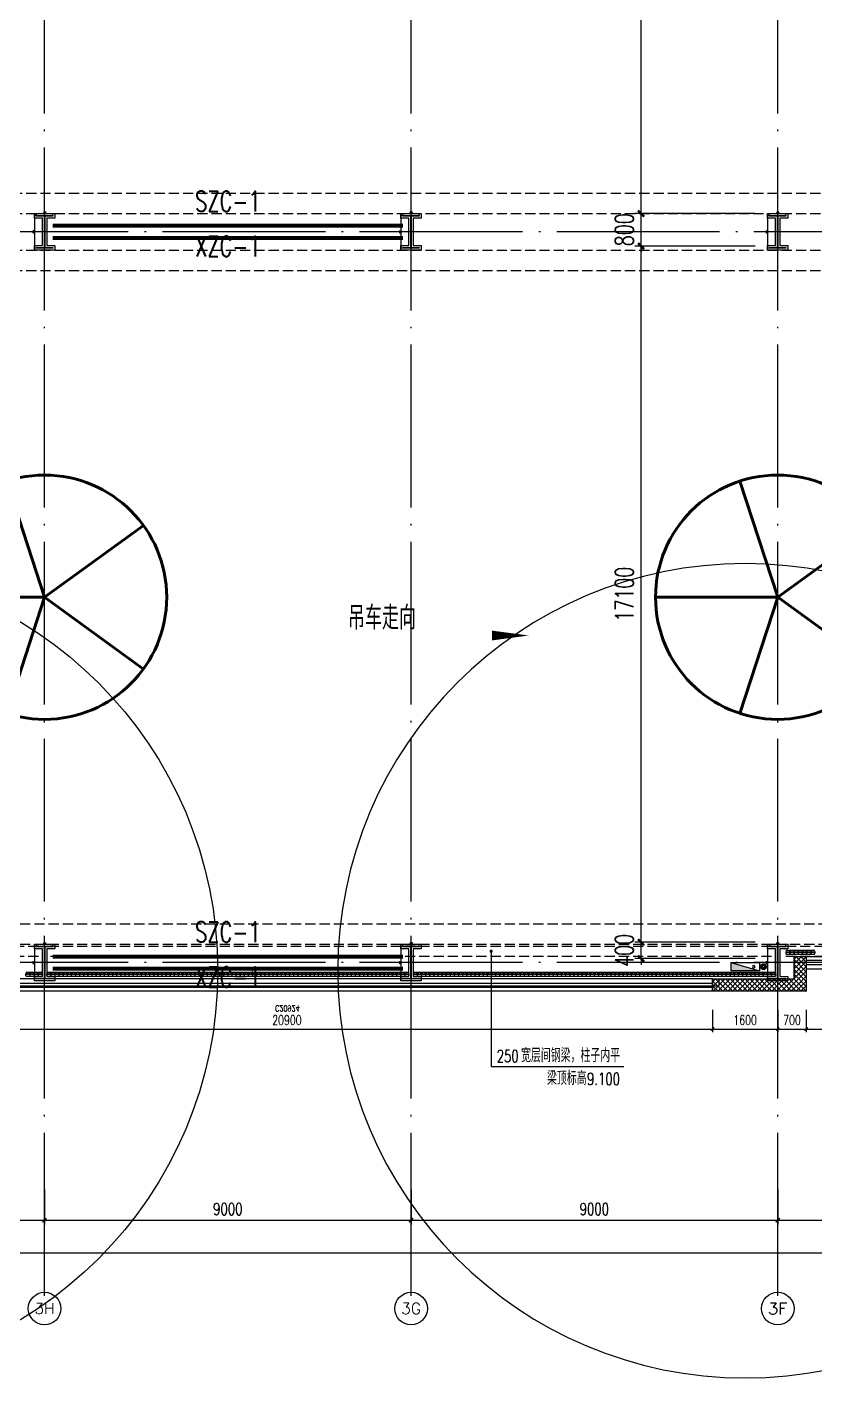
# Model space of a CAD drawing. Extents: x -1313754 to 847533, y 489853 to 941203.
# Drawn here: x -192284 to -172940, y 538719 to 571901 of the extents above; entities that cross this region are included whole.
import ezdxf
from ezdxf.enums import TextEntityAlignment as Align

# ---------------------------------------------------------------- set-up
doc = ezdxf.new("R2010")
doc.units = 0
doc.header["$LTSCALE"] = 1000
doc.header["$MEASUREMENT"] = 0
for name, pattern in [('CENTER', [2, 1.25, -0.25, 0.25, -0.25]), ('DASH', [0.35, 0.25, -0.1]), ('DOTE', [2.42, 2, -0.2, 0.02, -0.2])]:
    doc.linetypes.add(name, pattern=pattern)
doc.layers.get('Defpoints').update_dxf_attribs({"color": 210})
for name, color, linetype in [('A-AXIS-D', 1, 'Continuous'), ('A-AXIS-DOTE', 14, 'DOTE'), ('A-AXIS-DP', 126, 'Continuous'), ('A-AXIS-SYMB', 3, 'Continuous'), ('A-HATCH-2', 251, 'Continuous'), ('A-HRAIL', 173, 'Continuous'), ('A-LIN-V', 9, 'Continuous'), ('A-SFCE', 30, 'Continuous'), ('A-WINDOW', 140, 'Continuous'), ('AS-COLN', 6, 'Continuous'), ('AS-WALL', 40, 'Continuous'), ('AS-结构边线层', 200, 'Continuous'), ('DIM_SYMB', 3, 'Continuous'), ('PUB_HATCH', 8, 'Continuous'), ('PUB_TEXT', 7, 'Continuous'), ('SB_ZF消火栓', 10, 'Continuous'), ('SB_ZF消火栓M', 10, 'Continuous'), ('建-窗', 4, 'Continuous'), ('建-箭头', 3, 'Continuous'), ('建-门窗编号', 7, 'Continuous')]:
    doc.layers.add(name, color=color, linetype=linetype)
for name, color, linetype, lineweight in [('LG-ZF消防', 1, 'Continuous', 60), ('THIN', 7, 'Continuous', 0), ('柱间支撑', 6, 'CENTER', 0)]:
    doc.layers.add(name, color=color, linetype=linetype, lineweight=lineweight)
doc.styles.add('_TCH_AXIS', font='COMPLEX', dxfattribs={"bigfont": 'GBCBIG'})
doc.styles.add('_TCH_DIM', font='SIMPLEX', dxfattribs={"bigfont": 'GBCBIG'})
doc.styles.add('_TCH_DIM_T3', font='SIMPLEX', dxfattribs={"width": 0.705882, "bigfont": 'GBCBIG'})
doc.styles.add('A-STANDARD', font='SIMPLEX', dxfattribs={"bigfont": 'GBCBIG'})
doc.styles.add('A-WIN-LABEL', font='SIMPLEX', dxfattribs={"bigfont": 'GBCBIG'})
doc.styles.add('TSSD_Rein', font='tj-romans1.shx', dxfattribs={"width": 0.7, "bigfont": 'tj-hztxt.shx'})
doc.dimstyles.new('_TCH_ARCH&&10', dxfattribs={"dimtxt": 29.75, "dimasz": 10, "dimexe": 10, "dimexo": 10, "dimgap": 12.625, "dimtad": 1, "dimdec": 0, "dimzin": 0, "dimdsep": 46, "dimtxsty": '_TCH_DIM_T3', "dimblk": 'ARCHTICK', "dimcen": 0.09, "dimclrt": 7, "dimazin": 2, "dimtfac": 1, "dimtdec": 0, "dimtix": 1, "dimtmove": 2, "dimatfit": 3, "dimfxl": 0, "dimtolj": 1, "dimtzin": 0, "dimarcsym": 0})
doc.dimstyles.new('_TCH_ARCH&&100', dxfattribs={"dimtxt": 297.5, "dimasz": 100, "dimexe": 100, "dimexo": 100, "dimgap": 126.25, "dimtad": 1, "dimdec": 0, "dimzin": 0, "dimdsep": 46, "dimtxsty": '_TCH_DIM_T3', "dimblk": 'ARCHTICK', "dimcen": 0.09, "dimclrt": 7, "dimazin": 2, "dimtfac": 1, "dimtdec": 0, "dimtix": 1, "dimtmove": 2, "dimatfit": 3, "dimfxl": 0, "dimtolj": 1, "dimtzin": 0, "dimarcsym": 0})
doc.dimstyles.new('_TCH_ARCH&&150', dxfattribs={"dimtxt": 446.25, "dimasz": 150, "dimexe": 150, "dimexo": 150, "dimgap": 189.375, "dimtad": 1, "dimdec": 0, "dimzin": 0, "dimdsep": 46, "dimtxsty": '_TCH_DIM_T3', "dimblk": 'ARCHTICK', "dimcen": 0.09, "dimclrt": 7, "dimazin": 2, "dimtfac": 1, "dimtdec": 0, "dimtix": 1, "dimtmove": 2, "dimatfit": 3, "dimfxl": 0, "dimtolj": 1, "dimtzin": 0, "dimarcsym": 0})
doc.dimstyles.new('_TCH_ARCH&&80', dxfattribs={"dimtxt": 238, "dimasz": 80, "dimexe": 80, "dimexo": 80, "dimgap": 101, "dimtad": 1, "dimdec": 0, "dimzin": 0, "dimdsep": 46, "dimtxsty": '_TCH_DIM_T3', "dimblk": 'ARCHTICK', "dimcen": 0.09, "dimclrt": 7, "dimazin": 2, "dimtfac": 1, "dimtdec": 0, "dimtix": 1, "dimtmove": 2, "dimatfit": 3, "dimfxl": 0, "dimtolj": 1, "dimtzin": 0, "dimarcsym": 0})
pattern_1 = [(45, (60, 0), (-60.000061, 60.000061), []), (135, (60, 0), (-60.000061, -60.000061), [])]

# ---------------------------------------------------------------- blocks, each defined once
blk = doc.blocks.new('_ArchTick')
at = {"color": 0, "linetype": 'ByBlock', "const_width": 0.4}
blk.add_lwpolyline([(-0.5, -0.5), (0.5, 0.5)], dxfattribs=at)
blk = doc.blocks.new('*D1275')
at = {"layer": 'A-AXIS-D', "color": 0, "lineweight": -2}
for p, q in [((19882, -261470), (19882, -262328)), ((28882, -261470), (28882, -262328)), ((19882, -262228), (28882, -262228))]:
    blk.add_line(p, q, dxfattribs=at)
at = {"layer": 'Defpoints', "color": 0}
for p in [(19882, -261370), (28882, -261370), (28882, -262228)]:
    blk.add_point(p, dxfattribs=at)
at = {"layer": 'A-AXIS-D', "color": 0, "lineweight": -2, "xscale": 100, "yscale": 100, "zscale": 100, "rotation": 180}
blk.add_blockref('_ArchTick', (19882, -262228), dxfattribs=at)
at = {"layer": 'A-AXIS-D', "color": 0, "lineweight": -2, "xscale": 100, "yscale": 100, "zscale": 100}
blk.add_blockref('_ArchTick', (28882, -262228), dxfattribs=at)
at = {"layer": 'A-AXIS-D', "color": 7, "insert": (24382, -261953), "char_height": 297.5, "attachment_point": 5, "style": '_TCH_DIM_T3'}
blk.add_mtext('\\A1;9000', dxfattribs=at)
blk = doc.blocks.new('*D1276')
at = {"layer": 'A-AXIS-D', "color": 0, "lineweight": -2}
for p, q in [((28882, -261470), (28882, -262328)), ((37882, -261470), (37882, -262328)), ((28882, -262228), (37882, -262228))]:
    blk.add_line(p, q, dxfattribs=at)
at = {"layer": 'Defpoints', "color": 0}
for p in [(28882, -261370), (37882, -261370), (37882, -262228)]:
    blk.add_point(p, dxfattribs=at)
at = {"layer": 'A-AXIS-D', "color": 0, "lineweight": -2, "xscale": 100, "yscale": 100, "zscale": 100, "rotation": 180}
blk.add_blockref('_ArchTick', (28882, -262228), dxfattribs=at)
at = {"layer": 'A-AXIS-D', "color": 0, "lineweight": -2, "xscale": 100, "yscale": 100, "zscale": 100}
blk.add_blockref('_ArchTick', (37882, -262228), dxfattribs=at)
at = {"layer": 'A-AXIS-D', "color": 7, "insert": (33382, -261953), "char_height": 297.5, "attachment_point": 5, "style": '_TCH_DIM_T3'}
blk.add_mtext('\\A1;9000', dxfattribs=at)
blk = doc.blocks.new('*D1277')
at = {"layer": 'A-AXIS-D', "color": 0, "lineweight": -2}
for p, q in [((37882, -261470), (37882, -262328)), ((46882, -261470), (46882, -262328)), ((37882, -262228), (46882, -262228))]:
    blk.add_line(p, q, dxfattribs=at)
at = {"layer": 'Defpoints', "color": 0}
for p in [(37882, -261370), (46882, -261370), (46882, -262228)]:
    blk.add_point(p, dxfattribs=at)
at = {"layer": 'A-AXIS-D', "color": 0, "lineweight": -2, "xscale": 100, "yscale": 100, "zscale": 100, "rotation": 180}
blk.add_blockref('_ArchTick', (37882, -262228), dxfattribs=at)
at = {"layer": 'A-AXIS-D', "color": 0, "lineweight": -2, "xscale": 100, "yscale": 100, "zscale": 100}
blk.add_blockref('_ArchTick', (46882, -262228), dxfattribs=at)
at = {"layer": 'A-AXIS-D', "color": 7, "insert": (42382, -261953), "char_height": 297.5, "attachment_point": 5, "style": '_TCH_DIM_T3'}
blk.add_mtext('\\A1;9000', dxfattribs=at)
blk = doc.blocks.new('*D1278')
at = {"layer": 'A-AXIS-D', "color": 0, "lineweight": -2}
for p, q in [((46882, -261470), (46882, -262328)), ((55882, -261470), (55882, -262328)), ((46882, -262228), (55882, -262228))]:
    blk.add_line(p, q, dxfattribs=at)
at = {"layer": 'Defpoints', "color": 0}
for p in [(46882, -261370), (55882, -261370), (55882, -262228)]:
    blk.add_point(p, dxfattribs=at)
at = {"layer": 'A-AXIS-D', "color": 0, "lineweight": -2, "xscale": 100, "yscale": 100, "zscale": 100, "rotation": 180}
blk.add_blockref('_ArchTick', (46882, -262228), dxfattribs=at)
at = {"layer": 'A-AXIS-D', "color": 0, "lineweight": -2, "xscale": 100, "yscale": 100, "zscale": 100}
blk.add_blockref('_ArchTick', (55882, -262228), dxfattribs=at)
at = {"layer": 'A-AXIS-D', "color": 7, "insert": (51382, -261953), "char_height": 297.5, "attachment_point": 5, "style": '_TCH_DIM_T3'}
blk.add_mtext('\\A1;9000', dxfattribs=at)
blk = doc.blocks.new('*D1408')
at = {"layer": 'A-AXIS-D', "color": 0, "lineweight": -2}
for p, q in [((-93018, -261570), (-93018, -263128)), ((92682, -261570), (92682, -263128)), ((-93018, -263028), (92682, -263028))]:
    blk.add_line(p, q, dxfattribs=at)
at = {"layer": 'Defpoints', "color": 0}
for p in [(-93018, -261470), (92682, -261470), (92682, -263028)]:
    blk.add_point(p, dxfattribs=at)
at = {"layer": 'A-AXIS-D', "color": 0, "lineweight": -2, "xscale": 100, "yscale": 100, "zscale": 100, "rotation": 180}
blk.add_blockref('_ArchTick', (-93018, -263028), dxfattribs=at)
at = {"layer": 'A-AXIS-D', "color": 0, "lineweight": -2, "xscale": 100, "yscale": 100, "zscale": 100}
blk.add_blockref('_ArchTick', (92682, -263028), dxfattribs=at)
at = {"layer": 'A-AXIS-D', "color": 7, "insert": (-168, -262753), "char_height": 297.5, "attachment_point": 5, "style": '_TCH_DIM_T3'}
blk.add_mtext('\\A1;185700', dxfattribs=at)
blk = doc.blocks.new('WINDOW2DLIB$DYNSTYLE$00000005')
at = {"color": 0}
for points in [[(-0.5, 0.5), (-0.5, -0.5)], [(-0.5, 0.5), (0.5, 0.5)], [(0.5, -0.5), (0.5, 0.5)], [(0.5, 0.1667), (-0.5, 0.1667)], [(0.5, -0.1667), (-0.5, -0.1667)], [(-0.5, -0.5), (0.5, -0.5)]]:
    blk.add_lwpolyline(points, dxfattribs=at)
blk = doc.blocks.new('42343243')
at = {"layer": 'PUB_HATCH'}
h = blk.add_hatch(dxfattribs=at)
h.set_pattern_fill('多孔材料', color=256, scale=30, style=0)
h.set_pattern_definition(pattern_1)
h.paths.add_polyline_path([(-173154, 1223170), (-175454, 1223170), (-175454, 1222870), (-173454, 1222870)])
h = blk.add_hatch(dxfattribs=at)
h.set_pattern_fill('多孔材料', color=256, scale=30, style=0)
h.set_pattern_definition(pattern_1)
h.paths.add_polyline_path([(-173454, 1222320), (-173154, 1222620), (-173154, 1223170), (-173454, 1222870)])
h = blk.add_hatch(dxfattribs=at)
h.set_pattern_fill('多孔材料', color=256, scale=30, style=0)
h.set_pattern_definition(pattern_1)
h.paths.add_polyline_path([(-173454, 1222320), (-173154, 1222320), (-173154, 1222620)])
at = {"layer": 'AS-WALL'}
for p, q in [((-173154, 1223170), (-175454, 1223170)), ((-175454, 1223170), (-175454, 1222870)), ((-173154, 1222620), (-173154, 1223170)), ((-175454, 1222870), (-173454, 1222870)), ((-173454, 1222320), (-173454, 1222870)), ((-173154, 1222320), (-173154, 1222620)), ((-173454, 1222320), (-173154, 1222320))]:
    blk.add_line(p, q, dxfattribs=at)
at = {"layer": '建-窗'}
ref = blk.add_blockref('WINDOW2DLIB$DYNSTYLE$00000005', (-185904, 1223020), dxfattribs=dict(at, xscale=-20900, yscale=-300, zscale=300, rotation=359.9999999994913))
ref.add_attrib('A', 'C20924', (-186194, 1223521), dxfattribs={"layer": '建-门窗编号', "ltscale": 500, "height": 148.8, "style": 'A-WIN-LABEL', "width": 0.705882})
ref = blk.add_blockref('WINDOW2DLIB$DYNSTYLE$00000005', (-172404, 1222470), dxfattribs=dict(at, xscale=-1500, yscale=300, zscale=300, rotation=179.9999999999555))
ref.add_attrib('A', 'C1584', (-172634, 1222733), dxfattribs={"layer": '建-门窗编号', "ltscale": 500, "height": 148.8, "rotation": 360, "style": 'A-WIN-LABEL', "width": 0.705882})
blk = doc.blocks.new('43243')
at = {"layer": 'AS-结构边线层'}
blk.add_lwpolyline([(-210494, 548520), (-200454, 548520), (-200454, 549070), (-198354, 549070), (-198354, 548520), (-196514, 548520), (-196514, 548350), (-175294, 548350), (-175294, 548520), (-173454, 548520), (-173454, 549070), (-171354, 549070), (-171354, 548520), (-169514, 548520), (-169514, 548350), (-155994, 548350), (-155994, 548520), (-146454, 548520)], dxfattribs=at)
blk = doc.blocks.new('3243243')
at = {"layer": 'A-AXIS-SYMB'}
for p, q in [((-180890, 549200), (-180890, 546370)), ((-180890, 546370), (-177630, 546370))]:
    blk.add_line(p, q, dxfattribs=at)
at = {"layer": 'A-AXIS-SYMB', "const_width": 40}
blk.add_lwpolyline([(-180890, 549220, 1), (-180890, 549180, 1)], format="xyb", close=True, dxfattribs=at)
at = {"layer": 'A-SFCE', "color": 2, "linetype": 'DASH'}
for p, q in [((-192004.2, 549320), (-200704.2, 549320)), ((-165004.2, 549320), (-173704.2, 549320)), ((-192004.2, 549070), (-200704.2, 549070)), ((-165004.2, 549070), (-173704.2, 549070))]:
    blk.add_line(p, q, dxfattribs=at)
at = {"layer": 'A-SFCE', "linetype": 'DASH'}
for p, q in [((-174004.2, 549320), (-191704.2, 549320)), ((-174004.2, 549070), (-191704.2, 549070))]:
    blk.add_line(p, q, dxfattribs=at)
at = {"layer": 'PUB_TEXT', "style": '_TCH_DIM'}
for s, p in [('宽层间钢梁，柱子内平', (-180155.2, 546475)), ('梁顶标高', (-179518, 545915))]:
    blk.add_text(s, height=337.59, dxfattribs=at).set_placement(p)
at = {"layer": 'PUB_TEXT', "style": '_TCH_DIM', "width": 0.705882}
for s, p in [('250', (-180755.2, 546475)), ('9.100', (-178535, 545915))]:
    blk.add_text(s, height=297.5, dxfattribs=at).set_placement(p)
blk = doc.blocks.new('*D1778')
at = {"layer": 'A-WINDOW', "color": 0, "lineweight": -2}
for p, q in [((-174404, 584420), (-177359, 584420)), ((-177209, 567320), (-177209, 584420)), ((-174404, 567320), (-177359, 567320))]:
    blk.add_line(p, q, dxfattribs=at)
at = {"layer": 'Defpoints', "color": 0}
for p in [(-177209, 584420), (-174254, 584420), (-174254, 567320)]:
    blk.add_point(p, dxfattribs=at)
at = {"layer": 'A-WINDOW', "color": 0, "lineweight": -2, "xscale": 150, "yscale": 150, "zscale": 150}
for p, rotation in [((-177209, 584420), 90), ((-177209, 567320), 270)]:
    blk.add_blockref('_ArchTick', p, dxfattribs=dict(at, rotation=rotation))
at = {"layer": 'A-WINDOW', "color": 7, "insert": (-177621, 575870), "char_height": 446.2, "attachment_point": 5, "rotation": 90, "style": '_TCH_DIM_T3'}
blk.add_mtext('\\A1;17100', dxfattribs=at)
blk = doc.blocks.new('*D1779')
at = {"layer": 'A-WINDOW', "color": 0, "lineweight": -2}
for p, q in [((-177209, 567320), (-177209, 567470)), ((-174404, 567320), (-177359, 567320)), ((-177209, 566520), (-177209, 567320)), ((-174404, 566520), (-177359, 566520)), ((-177209, 566520), (-177209, 566370))]:
    blk.add_line(p, q, dxfattribs=at)
at = {"layer": 'Defpoints', "color": 0}
for p in [(-177209, 567320), (-174254, 567320), (-174254, 566520)]:
    blk.add_point(p, dxfattribs=at)
at = {"layer": 'A-WINDOW', "color": 0, "lineweight": -2, "xscale": 150, "yscale": 150, "zscale": 150}
for p, rotation in [((-177209, 567320), 270), ((-177209, 566520), 90)]:
    blk.add_blockref('_ArchTick', p, dxfattribs=dict(at, rotation=rotation))
at = {"layer": 'A-WINDOW', "color": 7, "insert": (-177621, 566920), "char_height": 446.2, "attachment_point": 5, "rotation": 90, "style": '_TCH_DIM_T3'}
blk.add_mtext('\\A1;800', dxfattribs=at)
blk = doc.blocks.new('*D1780')
at = {"layer": 'A-WINDOW', "color": 0, "lineweight": -2}
for p, q in [((-174404, 566520), (-177359, 566520)), ((-177209, 549420), (-177209, 566520)), ((-174404, 549420), (-177359, 549420))]:
    blk.add_line(p, q, dxfattribs=at)
at = {"layer": 'Defpoints', "color": 0}
for p in [(-177209, 566520), (-174254, 566520), (-174254, 549420)]:
    blk.add_point(p, dxfattribs=at)
at = {"layer": 'A-WINDOW', "color": 0, "lineweight": -2, "xscale": 150, "yscale": 150, "zscale": 150}
for p, rotation in [((-177209, 566520), 90), ((-177209, 549420), 270)]:
    blk.add_blockref('_ArchTick', p, dxfattribs=dict(at, rotation=rotation))
at = {"layer": 'A-WINDOW', "color": 7, "insert": (-177621, 557970), "char_height": 446.2, "attachment_point": 5, "rotation": 90, "style": '_TCH_DIM_T3'}
blk.add_mtext('\\A1;17100', dxfattribs=at)
blk = doc.blocks.new('*D1781')
at = {"layer": 'A-WINDOW', "color": 0, "lineweight": -2}
for p, q in [((-177209, 549420), (-177209, 549570)), ((-174404, 549420), (-177359, 549420)), ((-177209, 549020), (-177209, 549420)), ((-174404, 549020), (-177359, 549020)), ((-177209, 549020), (-177209, 548870))]:
    blk.add_line(p, q, dxfattribs=at)
at = {"layer": 'Defpoints', "color": 0}
for p in [(-177209, 549420), (-174254, 549420), (-174254, 549020)]:
    blk.add_point(p, dxfattribs=at)
at = {"layer": 'A-WINDOW', "color": 0, "lineweight": -2, "xscale": 150, "yscale": 150, "zscale": 150}
for p, rotation in [((-177209, 549420), 270), ((-177209, 549020), 90)]:
    blk.add_blockref('_ArchTick', p, dxfattribs=dict(at, rotation=rotation))
at = {"layer": 'A-WINDOW', "color": 7, "insert": (-177621, 549220), "char_height": 446.2, "attachment_point": 5, "rotation": 90, "style": '_TCH_DIM_T3'}
blk.add_mtext('\\A1;400', dxfattribs=at)
blk = doc.blocks.new('w4324324')
at = {"layer": 'A-HATCH-2', "lineweight": 60}
for q in [(-1694760, 686605), (-1697614, 684532), (-1691907, 684532), (-1696524, 681178), (-1692997, 681178)]:
    blk.add_line((-1694760, 683605), q, dxfattribs=at)
blk.add_circle((-1694760, 683605), 3000, dxfattribs=at)
blk = doc.blocks.new('342343')
at = {"layer": 'A-LIN-V'}
for p in [(1030710, -8444), (1030710, -26444)]:
    blk.add_blockref('w4324324', p, dxfattribs=at)
blk = doc.blocks.new('*D1767')
at = {"layer": 'A-AXIS-DP', "color": 0, "lineweight": -2}
for p, q in [((-165054, 621030), (-165054, 621079)), ((-165054, 621069), (-164654, 621069)), ((-164654, 621030), (-164654, 621079))]:
    blk.add_line(p, q, dxfattribs=at)
at = {"layer": 'Defpoints', "color": 0}
for p in [(-165054, 621020), (-164654, 621069), (-164654, 621020)]:
    blk.add_point(p, dxfattribs=at)
at = {"layer": 'A-AXIS-DP', "color": 0, "lineweight": -2, "xscale": 10, "yscale": 10, "zscale": 10, "rotation": 180}
blk.add_blockref('_ArchTick', (-165054, 621069), dxfattribs=at)
at = {"layer": 'A-AXIS-DP', "color": 0, "lineweight": -2, "xscale": 10, "yscale": 10, "zscale": 10}
blk.add_blockref('_ArchTick', (-164654, 621069), dxfattribs=at)
at = {"layer": 'A-AXIS-DP', "color": 7, "insert": (-164854, 621096), "char_height": 29.8, "attachment_point": 5, "style": '_TCH_DIM_T3'}
blk.add_mtext('\\A1;400', dxfattribs=at)
blk = doc.blocks.new('*D1768')
at = {"layer": 'A-AXIS-DP', "color": 0, "lineweight": -2}
for p, q in [((-165064, 621020), (-165105, 621020)), ((-165095, 620220), (-165095, 621020)), ((-165064, 620220), (-165105, 620220))]:
    blk.add_line(p, q, dxfattribs=at)
at = {"layer": 'Defpoints', "color": 0}
for p in [(-165095, 621020), (-165054, 621020), (-165054, 620220)]:
    blk.add_point(p, dxfattribs=at)
at = {"layer": 'A-AXIS-DP', "color": 0, "lineweight": -2, "xscale": 10, "yscale": 10, "zscale": 10}
for p, rotation in [((-165095, 621020), 90), ((-165095, 620220), 270)]:
    blk.add_blockref('_ArchTick', p, dxfattribs=dict(at, rotation=rotation))
at = {"layer": 'A-AXIS-DP', "color": 7, "insert": (-165123, 620620), "char_height": 29.8, "attachment_point": 5, "rotation": 90, "style": '_TCH_DIM_T3'}
blk.add_mtext('\\A1;800', dxfattribs=at)
blk = doc.blocks.new('23124232432')
at = {"layer": '柱间支撑', "const_width": 100}
for points in [[(-183054, 567020), (-191654, 567020)], [(-183054, 566720), (-191654, 566720)], [(-183054, 549070), (-191654, 549070)], [(-183054, 548770), (-191654, 548770)]]:
    blk.add_lwpolyline(points, dxfattribs=at)
at = {"layer": 'THIN', "style": 'TSSD_Rein', "width": 0.7}
for s, p in [('SZC-1', (-187354, 567220)), ('XZC-1', (-187354, 566116)), ('SZC-1', (-187354, 549270)), ('XZC-1', (-187354, 548166))]:
    blk.add_text(s, height=500, dxfattribs=at).set_placement(p, align=Align.BOTTOM_CENTER)
blk = doc.blocks.new('99平面图例外参$0$$LinePat$圆环')
for points in [[(0, 150), (300, 150)], [(0, 0), (300, 0)], [(0, -150), (300, -150)]]:
    blk.add_lwpolyline(points)
at = {"color": 0}
blk.add_circle((150, 0), 150, dxfattribs=at)
blk = doc.blocks.new('34242343243')
at = {"layer": 'A-HRAIL', "yscale": 0.3333333333333333, "zscale": 0.3333333333333333}
for p, xscale, rotation in [((-173552, 549170), 0.3402776645623614, 180), ((-173450, 549170), 0.3402776645623614, 180), ((-173348, 549170), 0.3402776645623614, 180), ((-173246, 549170), 0.3402776645623614, 180), ((-173144, 549170), 0.3402776645623614, 180), ((-173042, 549170), 0.3402776645623614, 180), ((-172940, 549170), 0.3402776645623614, 180), ((-192213, 548626), 0.3384127419475277, 180.0000000002033), ((-192111, 548626), 0.3384127419475277, 180.0000000002033), ((-192010, 548626), 0.3384127419475277, 180.0000000002033), ((-191908, 548626), 0.3384127419475277, 180.0000000002033), ((-191699, 548626), 0.3368181818181796, 180.0000000002033), ((-191598, 548626), 0.3368181818181796, 180.0000000002033), ((-191497, 548626), 0.3368181818181796, 180.0000000002033), ((-191396, 548626), 0.3368181818181796, 180.0000000002033), ((-191295, 548626), 0.3368181818181796, 180.0000000002033), ((-191194, 548626), 0.3368181818181796, 180.0000000002033), ((-191093, 548626), 0.3368181818181796, 180.0000000002033), ((-190992, 548626), 0.3368181818181796, 180.0000000002033), ((-190891, 548626), 0.3368181818181796, 180.0000000002033), ((-190790, 548626), 0.3368181818181796, 180.0000000002033), ((-190689, 548626), 0.3368181818181796, 180.0000000002033), ((-190588, 548626), 0.3368181818181796, 180.0000000002033), ((-190487, 548626), 0.3368181818181796, 180.0000000002033), ((-190386, 548626), 0.3368181818181796, 180.0000000002033), ((-190285, 548626), 0.3368181818181796, 180.0000000002033), ((-190183, 548626), 0.3368181818181796, 180.0000000002033), ((-190082, 548626), 0.3368181818181796, 180.0000000002033), ((-189981, 548626), 0.3368181818181796, 180.0000000002033), ((-189880, 548626), 0.3368181818181796, 180.0000000002033), ((-189779, 548626), 0.3368181818181796, 180.0000000002033), ((-189678, 548626), 0.3368181818181796, 180.0000000002033), ((-189577, 548626), 0.3368181818181796, 180.0000000002033), ((-189476, 548626), 0.3368181818181796, 180.0000000002033), ((-189375, 548626), 0.3368181818181796, 180.0000000002033), ((-189274, 548626), 0.3368181818181796, 180.0000000002033), ((-189173, 548626), 0.3368181818181796, 180.0000000002033), ((-189072, 548626), 0.3368181818181796, 180.0000000002033), ((-188971, 548626), 0.3368181818181796, 180.0000000002033), ((-188870, 548626), 0.3368181818181796, 180.0000000002033), ((-188769, 548626), 0.3368181818181796, 180.0000000002033), ((-188668, 548626), 0.3368181818181796, 180.0000000002033), ((-188567, 548626), 0.3368181818181796, 180.0000000002033), ((-188466, 548626), 0.3368181818181796, 180.0000000002033), ((-188365, 548626), 0.3368181818181796, 180.0000000002033), ((-188264, 548626), 0.3368181818181796, 180.0000000002033), ((-188163, 548626), 0.3368181818181796, 180.0000000002033), ((-188062, 548626), 0.3368181818181796, 180.0000000002033), ((-187960, 548626), 0.3368181818181796, 180.0000000002033), ((-187859, 548626), 0.3368181818181796, 180.0000000002033), ((-187758, 548626), 0.3368181818181796, 180.0000000002033), ((-187657, 548626), 0.3368181818181796, 180.0000000002033), ((-187556, 548626), 0.3368181818181796, 180.0000000002033), ((-187455, 548626), 0.3368181818181796, 180.0000000002033), ((-187354, 548626), 0.3368181818181796, 180.0000000002033), ((-187253, 548626), 0.3368181818181796, 180.0000000002033), ((-187152, 548626), 0.3368181818181796, 180.0000000002033), ((-187051, 548626), 0.3368181818181796, 180.0000000002033), ((-186950, 548626), 0.3368181818181796, 180.0000000002033), ((-186849, 548626), 0.3368181818181796, 180.0000000002033), ((-186748, 548626), 0.3368181818181796, 180.0000000002033), ((-186647, 548626), 0.3368181818181796, 180.0000000002033), ((-186546, 548626), 0.3368181818181796, 180.0000000002033), ((-186445, 548626), 0.3368181818181796, 180.0000000002033), ((-186344, 548626), 0.3368181818181796, 180.0000000002033), ((-186243, 548626), 0.3368181818181796, 180.0000000002033), ((-186142, 548626), 0.3368181818181796, 180.0000000002033), ((-186041, 548626), 0.3368181818181796, 180.0000000002033), ((-185940, 548626), 0.3368181818181796, 180.0000000002033), ((-185839, 548626), 0.3368181818181796, 180.0000000002033), ((-185737, 548626), 0.3368181818181796, 180.0000000002033), ((-185636, 548626), 0.3368181818181796, 180.0000000002033), ((-185535, 548626), 0.3368181818181796, 180.0000000002033), ((-185434, 548626), 0.3368181818181796, 180.0000000002033), ((-185333, 548626), 0.3368181818181796, 180.0000000002033), ((-185232, 548626), 0.3368181818181796, 180.0000000002033), ((-185131, 548626), 0.3368181818181796, 180.0000000002033), ((-185030, 548626), 0.3368181818181796, 180.0000000002033), ((-184929, 548626), 0.3368181818181796, 180.0000000002033), ((-184828, 548626), 0.3368181818181796, 180.0000000002033), ((-184727, 548626), 0.3368181818181796, 180.0000000002033), ((-184626, 548626), 0.3368181818181796, 180.0000000002033), ((-184525, 548626), 0.3368181818181796, 180.0000000002033), ((-184424, 548626), 0.3368181818181796, 180.0000000002033), ((-184323, 548626), 0.3368181818181796, 180.0000000002033), ((-184222, 548626), 0.3368181818181796, 180.0000000002033), ((-184121, 548626), 0.3368181818181796, 180.0000000002033), ((-184020, 548626), 0.3368181818181796, 180.0000000002033), ((-183919, 548626), 0.3368181818181796, 180.0000000002033), ((-183818, 548626), 0.3368181818181796, 180.0000000002033), ((-183717, 548626), 0.3368181818181796, 180.0000000002033), ((-183616, 548626), 0.3368181818181796, 180.0000000002033), ((-183514, 548626), 0.3368181818181796, 180.0000000002033), ((-183413, 548626), 0.3368181818181796, 180.0000000002033), ((-183312, 548626), 0.3368181818181796, 180.0000000002033), ((-183211, 548626), 0.3368181818181796, 180.0000000002033), ((-183110, 548626), 0.3368181818181796, 180.0000000002033), ((-183009, 548626), 0.3368181818181796, 180.0000000002033), ((-182908, 548626), 0.3368181818181796, 180.0000000002033), ((-182699, 548626), 0.3368181818181818, 180.0000000002033), ((-182598, 548626), 0.3368181818181818, 180.0000000002033), ((-182497, 548626), 0.3368181818181818, 180.0000000002033), ((-182396, 548626), 0.3368181818181818, 180.0000000002033), ((-182295, 548626), 0.3368181818181818, 180.0000000002033), ((-182194, 548626), 0.3368181818181818, 180.0000000002033), ((-182093, 548626), 0.3368181818181818, 180.0000000002033), ((-181992, 548626), 0.3368181818181818, 180.0000000002033), ((-181891, 548626), 0.3368181818181818, 180.0000000002033), ((-181790, 548626), 0.3368181818181818, 180.0000000002033), ((-181689, 548626), 0.3368181818181818, 180.0000000002033), ((-181588, 548626), 0.3368181818181818, 180.0000000002033), ((-181487, 548626), 0.3368181818181818, 180.0000000002033), ((-181386, 548626), 0.3368181818181818, 180.0000000002033), ((-181285, 548626), 0.3368181818181818, 180.0000000002033), ((-181183, 548626), 0.3368181818181818, 180.0000000002033), ((-181082, 548626), 0.3368181818181818, 180.0000000002033), ((-180981, 548626), 0.3368181818181818, 180.0000000002033), ((-180880, 548626), 0.3368181818181818, 180.0000000002033), ((-180779, 548626), 0.3368181818181818, 180.0000000002033), ((-180678, 548626), 0.3368181818181818, 180.0000000002033), ((-180577, 548626), 0.3368181818181818, 180.0000000002033), ((-180476, 548626), 0.3368181818181818, 180.0000000002033), ((-180375, 548626), 0.3368181818181818, 180.0000000002033), ((-180274, 548626), 0.3368181818181818, 180.0000000002033), ((-180173, 548626), 0.3368181818181818, 180.0000000002033), ((-180072, 548626), 0.3368181818181818, 180.0000000002033), ((-179971, 548626), 0.3368181818181818, 180.0000000002033), ((-179870, 548626), 0.3368181818181818, 180.0000000002033), ((-179769, 548626), 0.3368181818181818, 180.0000000002033), ((-179668, 548626), 0.3368181818181818, 180.0000000002033), ((-179567, 548626), 0.3368181818181818, 180.0000000002033), ((-179466, 548626), 0.3368181818181818, 180.0000000002033), ((-179365, 548626), 0.3368181818181818, 180.0000000002033), ((-179264, 548626), 0.3368181818181818, 180.0000000002033), ((-179163, 548626), 0.3368181818181818, 180.0000000002033), ((-179062, 548626), 0.3368181818181818, 180.0000000002033), ((-178960, 548626), 0.3368181818181818, 180.0000000002033), ((-178859, 548626), 0.3368181818181818, 180.0000000002033), ((-178758, 548626), 0.3368181818181818, 180.0000000002033), ((-178657, 548626), 0.3368181818181818, 180.0000000002033), ((-178556, 548626), 0.3368181818181818, 180.0000000002033), ((-178455, 548626), 0.3368181818181818, 180.0000000002033), ((-178354, 548626), 0.3368181818181818, 180.0000000002033), ((-178253, 548626), 0.3368181818181818, 180.0000000002033), ((-178152, 548626), 0.3368181818181818, 180.0000000002033), ((-178051, 548626), 0.3368181818181818, 180.0000000002033), ((-177950, 548626), 0.3368181818181818, 180.0000000002033), ((-177849, 548626), 0.3368181818181818, 180.0000000002033), ((-177748, 548626), 0.3368181818181818, 180.0000000002033), ((-177647, 548626), 0.3368181818181818, 180.0000000002033), ((-177546, 548626), 0.3368181818181818, 180.0000000002033), ((-177445, 548626), 0.3368181818181818, 180.0000000002033), ((-177344, 548626), 0.3368181818181818, 180.0000000002033), ((-177243, 548626), 0.3368181818181818, 180.0000000002033), ((-177142, 548626), 0.3368181818181818, 180.0000000002033), ((-177041, 548626), 0.3368181818181818, 180.0000000002033), ((-176940, 548626), 0.3368181818181818, 180.0000000002033), ((-176839, 548626), 0.3368181818181818, 180.0000000002033), ((-176737, 548626), 0.3368181818181818, 180.0000000002033), ((-176636, 548626), 0.3368181818181818, 180.0000000002033), ((-176535, 548626), 0.3368181818181818, 180.0000000002033), ((-176434, 548626), 0.3368181818181818, 180.0000000002033), ((-176333, 548626), 0.3368181818181818, 180.0000000002033), ((-176232, 548626), 0.3368181818181818, 180.0000000002033), ((-176131, 548626), 0.3368181818181818, 180.0000000002033), ((-176030, 548626), 0.3368181818181818, 180.0000000002033), ((-175929, 548626), 0.3368181818181818, 180.0000000002033), ((-175828, 548626), 0.3368181818181818, 180.0000000002033), ((-175727, 548626), 0.3368181818181818, 180.0000000002033), ((-175626, 548626), 0.3368181818181818, 180.0000000002033), ((-175525, 548626), 0.3368181818181818, 180.0000000002033), ((-175424, 548626), 0.3368181818181818, 180.0000000002033), ((-175323, 548626), 0.3368181818181818, 180.0000000002033), ((-175222, 548626), 0.3368181818181818, 180.0000000002033), ((-175121, 548626), 0.3368181818181818, 180.0000000002033), ((-175020, 548626), 0.3368181818181818, 180.0000000002033), ((-174919, 548626), 0.3368181818181818, 180.0000000002033), ((-174818, 548626), 0.3368181818181818, 180.0000000002033), ((-174717, 548626), 0.3368181818181818, 180.0000000002033), ((-174616, 548626), 0.3368181818181818, 180.0000000002033), ((-174514, 548626), 0.3368181818181818, 180.0000000002033), ((-174413, 548626), 0.3368181818181818, 180.0000000002033), ((-174312, 548626), 0.3368181818181818, 180.0000000002033), ((-174211, 548626), 0.3368181818181818, 180.0000000002033), ((-174110, 548626), 0.3368181818181818, 180.0000000002033), ((-174009, 548626), 0.3368181818181818, 180.0000000002033), ((-173908, 548626), 0.3368181818181818, 180.0000000002033)]:
    blk.add_blockref('99平面图例外参$0$$LinePat$圆环', p, dxfattribs=dict(at, xscale=xscale, rotation=rotation))
blk = doc.blocks.new('A$C5D961328')
at = {"layer": 'SB_ZF消火栓'}
blk.add_hatch(color=256, dxfattribs=at).paths.add_polyline_path([(0, 40), (700, 40), (700, 240)])
at = {"layer": 'A-LIN-V', "ltscale": 500}
blk.add_circle((350, 40), 10001, dxfattribs=at)
at = {"layer": 'SB_ZF消火栓'}
for p, q in [((700, 240), (0, 240)), ((0, 240), (0, 40)), ((700, 240), (0, 40)), ((0, 40), (700, 40)), ((700, 240), (700, 40))]:
    blk.add_line(p, q, dxfattribs=at)
at = {"layer": 'SB_ZF消火栓', "color": 1}
blk.add_circle((140, 140), 32.5, dxfattribs=at)
blk = doc.blocks.new('we42342343234')
at = {"layer": 'LG-ZF消防'}
blk.add_circle((-174204, 548820), 50, dxfattribs=at)
at = {"layer": 'SB_ZF消火栓M'}
blk.add_blockref('A$C5D961328', (-197954, 548680), dxfattribs=at)
at = {"layer": 'SB_ZF消火栓M', "xscale": -1}
blk.add_blockref('A$C5D961328', (-174304, 548680), dxfattribs=at)
blk = doc.blocks.new('234243242332')
at = {"layer": 'SB_ZF消火栓'}
blk.add_blockref('we42342343234', (0, 0), dxfattribs=at)
blk = doc.blocks.new('*D979')
at = {"layer": 'A-AXIS-DP', "color": 0, "lineweight": -2}
for p, q in [((-196354, 547760), (-196354, 547210)), ((-175454, 547760), (-175454, 547210)), ((-196354, 547290), (-175454, 547290))]:
    blk.add_line(p, q, dxfattribs=at)
at = {"layer": 'Defpoints', "color": 0}
for p in [(-196354, 547840), (-175454, 547840), (-175454, 547290)]:
    blk.add_point(p, dxfattribs=at)
at = {"layer": 'A-AXIS-DP', "color": 0, "lineweight": -2, "xscale": 80, "yscale": 80, "zscale": 80, "rotation": 180}
blk.add_blockref('_ArchTick', (-196354, 547290), dxfattribs=at)
at = {"layer": 'A-AXIS-DP', "color": 0, "lineweight": -2, "xscale": 80, "yscale": 80, "zscale": 80}
blk.add_blockref('_ArchTick', (-175454, 547290), dxfattribs=at)
at = {"layer": 'A-AXIS-DP', "color": 7, "insert": (-185904, 547510), "char_height": 238, "attachment_point": 5, "style": '_TCH_DIM_T3'}
blk.add_mtext('\\A1;20900', dxfattribs=at)
blk = doc.blocks.new('*D980')
at = {"layer": 'A-AXIS-DP', "color": 0, "lineweight": -2}
for p, q in [((-175454, 547760), (-175454, 547210)), ((-173854, 547760), (-173854, 547210)), ((-175454, 547290), (-173854, 547290))]:
    blk.add_line(p, q, dxfattribs=at)
at = {"layer": 'Defpoints', "color": 0}
for p in [(-175454, 547840), (-173854, 547840), (-173854, 547290)]:
    blk.add_point(p, dxfattribs=at)
at = {"layer": 'A-AXIS-DP', "color": 0, "lineweight": -2, "xscale": 80, "yscale": 80, "zscale": 80, "rotation": 180}
blk.add_blockref('_ArchTick', (-175454, 547290), dxfattribs=at)
at = {"layer": 'A-AXIS-DP', "color": 0, "lineweight": -2, "xscale": 80, "yscale": 80, "zscale": 80}
blk.add_blockref('_ArchTick', (-173854, 547290), dxfattribs=at)
at = {"layer": 'A-AXIS-DP', "color": 7, "insert": (-174654, 547510), "char_height": 238, "attachment_point": 5, "style": '_TCH_DIM_T3'}
blk.add_mtext('\\A1;1600', dxfattribs=at)
blk = doc.blocks.new('*D981')
at = {"layer": 'A-AXIS-DP', "color": 0, "lineweight": -2}
for p, q in [((-173854, 547760), (-173854, 547210)), ((-173154, 547760), (-173154, 547210)), ((-173854, 547290), (-173154, 547290))]:
    blk.add_line(p, q, dxfattribs=at)
at = {"layer": 'Defpoints', "color": 0}
for p in [(-173854, 547840), (-173154, 547840), (-173154, 547290)]:
    blk.add_point(p, dxfattribs=at)
at = {"layer": 'A-AXIS-DP', "color": 0, "lineweight": -2, "xscale": 80, "yscale": 80, "zscale": 80, "rotation": 180}
blk.add_blockref('_ArchTick', (-173854, 547290), dxfattribs=at)
at = {"layer": 'A-AXIS-DP', "color": 0, "lineweight": -2, "xscale": 80, "yscale": 80, "zscale": 80}
blk.add_blockref('_ArchTick', (-173154, 547290), dxfattribs=at)
at = {"layer": 'A-AXIS-DP', "color": 7, "insert": (-173504, 547510), "char_height": 238, "attachment_point": 5, "style": '_TCH_DIM_T3'}
blk.add_mtext('\\A1;700', dxfattribs=at)
blk = doc.blocks.new('*D982')
at = {"layer": 'A-AXIS-DP', "color": 0, "lineweight": -2}
for p, q in [((-173154, 547760), (-173154, 547210)), ((-171654, 547760), (-171654, 547210)), ((-173154, 547290), (-171654, 547290))]:
    blk.add_line(p, q, dxfattribs=at)
at = {"layer": 'Defpoints', "color": 0}
for p in [(-173154, 547840), (-171654, 547840), (-171654, 547290)]:
    blk.add_point(p, dxfattribs=at)
at = {"layer": 'A-AXIS-DP', "color": 0, "lineweight": -2, "xscale": 80, "yscale": 80, "zscale": 80, "rotation": 180}
blk.add_blockref('_ArchTick', (-173154, 547290), dxfattribs=at)
at = {"layer": 'A-AXIS-DP', "color": 0, "lineweight": -2, "xscale": 80, "yscale": 80, "zscale": 80}
blk.add_blockref('_ArchTick', (-171654, 547290), dxfattribs=at)
at = {"layer": 'A-AXIS-DP', "color": 7, "insert": (-172404, 547510), "char_height": 238, "attachment_point": 5, "style": '_TCH_DIM_T3'}
blk.add_mtext('\\A1;1500', dxfattribs=at)
blk = doc.blocks.new('dote')
at = {"layer": 'A-AXIS-D'}
for centre in [(28882.2, -264396), (37882.2, -264396), (46882.2, -264396)]:
    blk.add_circle(centre, 400, dxfattribs=at)
at = {"layer": 'A-AXIS-DOTE', "ltscale": 2}
for p, q in [((28882.2, -264080), (28882.2, -167560.7)), ((37882.2, -264080), (37882.2, -167560.7)), ((46882.2, -264080), (46882.2, -167560.7)), ((98696.4, -237950), (-97273.6, -237950)), ((98696.4, -255900), (-97273.6, -255900))]:
    blk.add_line(p, q, dxfattribs=at)
at = {"layer": 'PUB_TEXT', "style": '_TCH_AXIS'}
for s, height, p, p2 in [('3H', 265.5, (28635.7, -264528.8), (29128.7, -264528.8)), ('3G', 276.42, (37638.7, -264534.2), (38125.7, -264534.2)), ('3F', 288.12, (46642.1, -264540.1), (47122.3, -264540.1))]:
    blk.add_text(s, height=height, dxfattribs=at).set_placement(p, p2, align=Align.FIT)
at = {"layer": 'A-AXIS-D'}
for base, p1, p2, picture, middle in [((92682.2, -263027.8), (-93017.8, -261469.8), (92682.2, -261469.8), '*D1408', (-167.8, -262752.8)), ((28882.2, -262227.8), (19882.2, -261369.8), (28882.2, -261369.8), '*D1275', (24382.2, -261952.8)), ((37882.2, -262227.8), (28882.2, -261369.8), (37882.2, -261369.8), '*D1276', (33382.2, -261952.8)), ((46882.2, -262227.8), (37882.2, -261369.8), (46882.2, -261369.8), '*D1277', (42382.2, -261952.8)), ((55882.2, -262227.8), (46882.2, -261369.8), (55882.2, -261369.8), '*D1278', (51382.2, -261952.8))]:
    dim = blk.add_linear_dim(base=base, p1=p1, p2=p2, angle=0, dimstyle='_TCH_ARCH&&100', override={"dimgap": 0}, dxfattribs=at)
    dim.commit()
    dim.dimension.update_dxf_attribs({"geometry": picture, "text_midpoint": middle, "dimtype": 161})
blk = doc.blocks.new('4324324')
at = {"layer": 'A-HATCH-2', "linetype": 'DASH'}
for p, q in [((-313054.2, 567820), (-128854.2, 567820)), ((-313054.2, 567320), (-128854.2, 567320)), ((-313054.2, 566419.9), (-128854.2, 566419.9)), ((-313054.2, 565919.9), (-128854.2, 565919.9)), ((-312854.2, 549870), (-138054.2, 549870)), ((-312854.2, 549370), (-138054.2, 549370))]:
    blk.add_line(p, q, dxfattribs=at)
at = {"layer": 'A-WINDOW'}
for p1, p2, picture, middle in [((-174254.2, 567319.9), (-174254.2, 584419.9), '*D1778', (-177621.3, 575869.9)), ((-174254.2, 566519.9), (-174254.2, 567319.9), '*D1779', (-177621.3, 566919.9)), ((-174254.2, 549420), (-174254.2, 566519.9), '*D1780', (-177621.3, 557970)), ((-174254.2, 549020), (-174254.2, 549420), '*D1781', (-177621.3, 549220))]:
    dim = blk.add_aligned_dim(p1=p1, p2=p2, distance=2954.7, dimstyle='_TCH_ARCH&&150', dxfattribs=at)
    dim.commit()
    dim.dimension.update_dxf_attribs({"geometry": picture, "text_midpoint": middle})
blk = doc.blocks.new('w42343243')
at = {"layer": 'A-HATCH-2'}
blk.add_lwpolyline([(-165104.2, 621070), (-164604.2, 621070), (-164604.2, 620958), (-164800.2, 620958), (-164800.2, 620282), (-164604.2, 620282), (-164604.2, 620170), (-165104.2, 620170), (-165104.2, 620282), (-164908.2, 620282), (-164908.2, 620958), (-165104.2, 620958)], close=True, dxfattribs=at)
at = {"layer": 'AS-COLN', "color": 3}
blk.add_lwpolyline([(-165054.2, 621020), (-164654.2, 621020), (-164654.2, 621008), (-164850.2, 621008), (-164850.2, 620232), (-164654.2, 620232), (-164654.2, 620220), (-165054.2, 620220), (-165054.2, 620232), (-164858.2, 620232), (-164858.2, 621008), (-165054.2, 621008)], close=True, dxfattribs=at)
at = {"layer": 'A-AXIS-DP'}
for p1, p2, distance, picture, middle in [((-165054.2, 620220), (-165054.2, 621020), 41.2, '*D1768', (-165122.9, 620620)), ((-165054.2, 621020), (-164654.2, 621020), 48.8, '*D1767', (-164854.2, 621096.2))]:
    dim = blk.add_aligned_dim(p1=p1, p2=p2, distance=distance, dimstyle='_TCH_ARCH&&10', dxfattribs=at)
    dim.commit()
    dim.dimension.update_dxf_attribs({"geometry": picture, "text_midpoint": middle})
blk = doc.blocks.new('42343')
at = {"layer": 'A-WINDOW'}
for p in [(-27000, -53750), (-18000, -53750), (-9000, -53750), (-27000, -71700), (-18000, -71700), (-9000, -71700)]:
    blk.add_blockref('w42343243', p, dxfattribs=at)

msp = doc.modelspace()

# ---------------------------------------------------------------- linework, layer by layer
at = {"layer": '建-箭头'}
msp.add_lwpolyline([(-186866.4, 556955, 0, 0, 0), (-179966.4, 556955, 0, 240, 0), (-180866.4, 556955, 0, 0, 0)], format="xyseb", dxfattribs=at)

# ---------------------------------------------------------------- block references
at = {"layer": 'A-AXIS-DP'}
msp.add_blockref('3243243', (0, 0), dxfattribs=at)
at = {"layer": 'A-LIN-V', "rotation": 90}
msp.add_blockref('342343', (483306.5, 1221945), dxfattribs=at)
at = {"layer": 'A-WINDOW'}
for name in ['43243', '42343', '4324324']:
    msp.add_blockref(name, (0, 0), dxfattribs=at)
at = {"layer": 'A-WINDOW', "xscale": -1, "rotation": 180}
msp.add_blockref('42343243', (0, 1771390), dxfattribs=at)
at = {"layer": 'AS-WALL'}
msp.add_blockref('dote', (-220736.4, 804820), dxfattribs=at)
at = {"layer": 'DIM_SYMB'}
msp.add_blockref('34242343243', (0, 0), dxfattribs=at)
at = {"layer": 'SB_ZF消火栓', "linetype": 'Continuous'}
msp.add_blockref('234243242332', (0, 0), dxfattribs=at)
at = {"layer": '柱间支撑'}
msp.add_blockref('23124232432', (0, 0), dxfattribs=at)

# ---------------------------------------------------------------- texts
at = {"layer": 'PUB_TEXT', "style": 'A-STANDARD'}
msp.add_text('吊车走向', height=578.72, dxfattribs=at).set_placement((-184404, 557101.9))

# ---------------------------------------------------------------- dimensions: what is measured, and where the dimension line sits
at = {"layer": 'A-AXIS-DP'}
for p1, p2, picture, middle in [((-196354.2, 547840), (-175454.2, 547840), '*D979', (-185904.2, 547510)), ((-175454.2, 547840), (-173854.2, 547840), '*D980', (-174654.2, 547510)), ((-173854.2, 547840), (-173154.2, 547840), '*D981', (-173504.2, 547510)), ((-173154.2, 547840), (-171654.2, 547840), '*D982', (-172404.2, 547510))]:
    dim = msp.add_aligned_dim(p1=p1, p2=p2, distance=-550, dimstyle='_TCH_ARCH&&80', dxfattribs=at)
    dim.commit()
    dim.dimension.update_dxf_attribs({"geometry": picture, "text_midpoint": middle})

doc.saveas('drawing.dxf')
